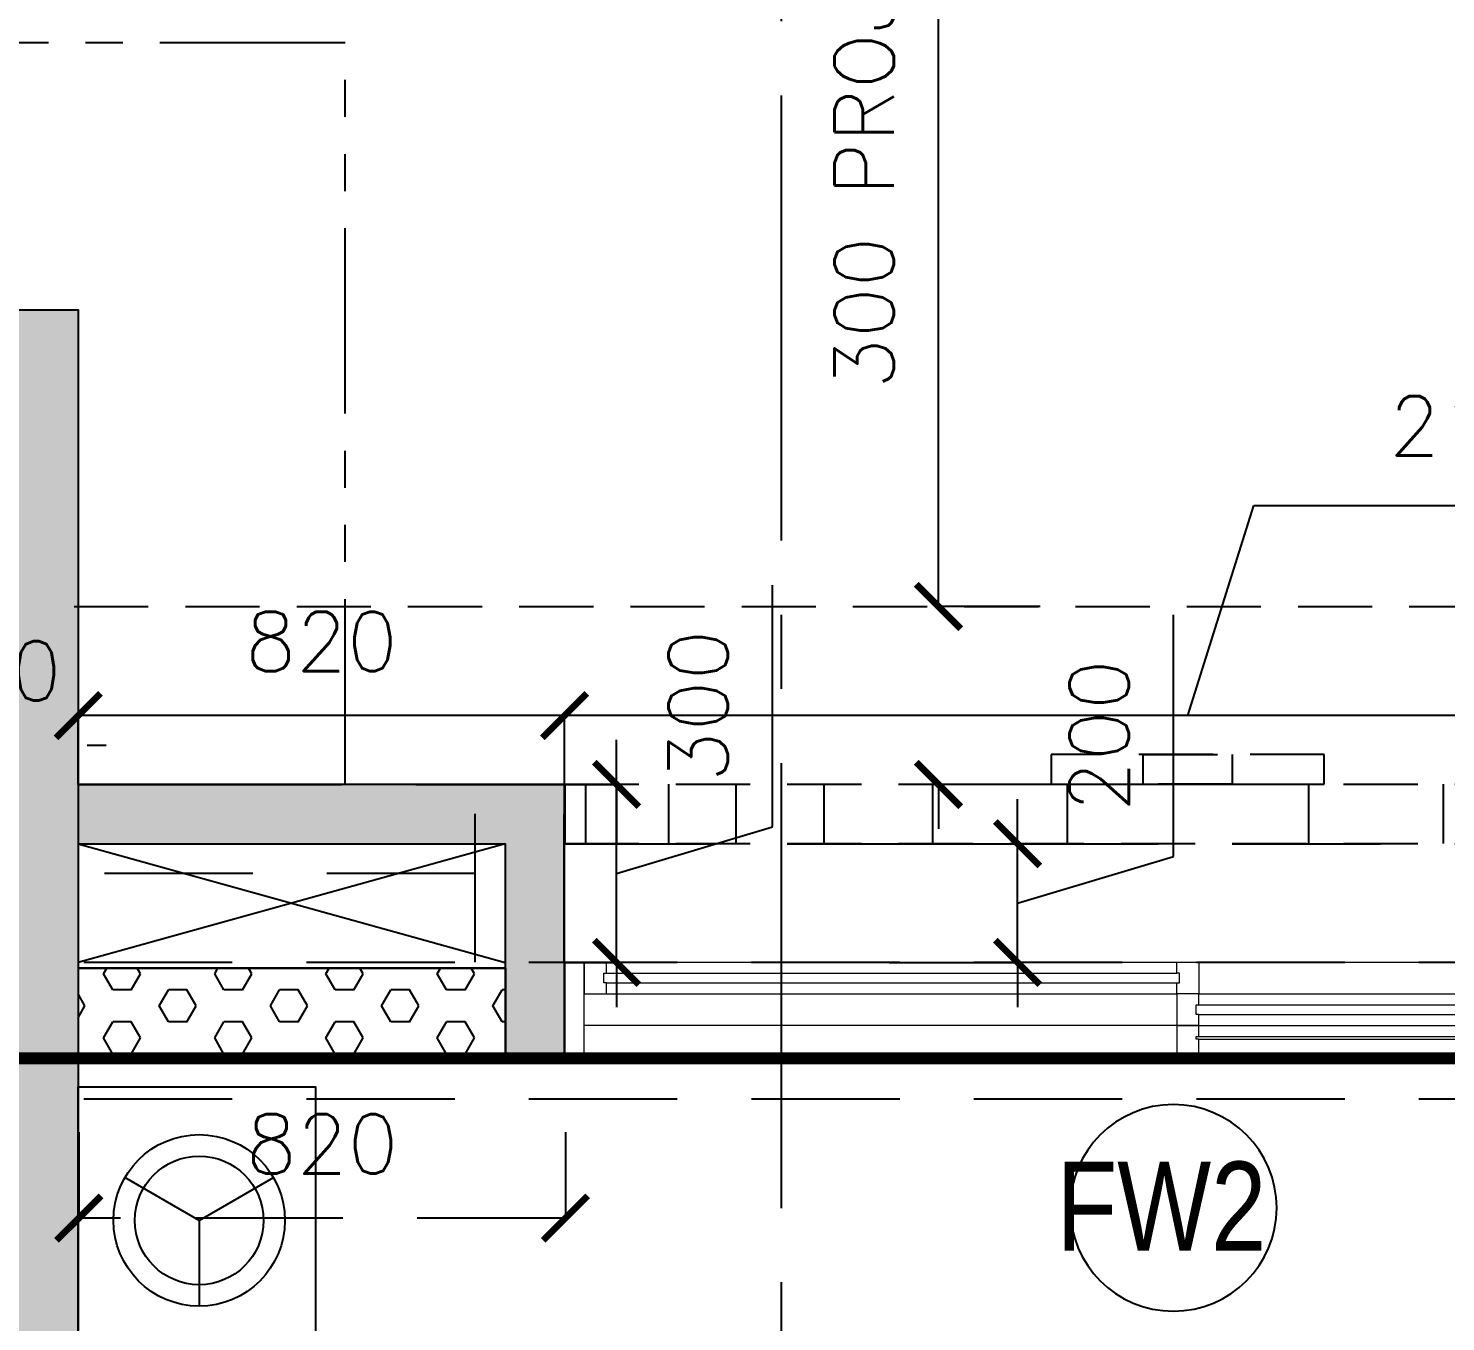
# Model space of a CAD drawing. Header units: millimetres. Extents: x 1135099 to 1230264, y -5736945 to -5695799.
# Drawn here: x 1213327 to 1215715, y -5702795 to -5700615 of the extents above; entities that cross this region are included whole.
import ezdxf
from ezdxf.enums import TextEntityAlignment as Align

# ---------------------------------------------------------------- set-up
doc = ezdxf.new("R2010")
doc.units = ezdxf.units.MM
doc.header["$LTSCALE"] = 1000
doc.header["$MEASUREMENT"] = 0
for name, pattern in [('$0$AUDIT_D_120904163729-0', [0]), ('$0$HIDDEN', [0.375, 0.25, -0.125]), ('$0$PHANTOM2', [1.25, 0.625, -0.125, 0.125, -0.125, 0.125, -0.125]), ('$2$AUDIT_D_120904163729-0', [0]), ('$5$HIDDEN', [0.375, 0.25, -0.125]), ('2BHK-A - BACK$1$AUDIT_D_120904163729-0', [0]), ('AUDIT_D_120904163729-0', [0]), ('T8(T9 IS SIMILAR) - 1st FLOOR ELEVATION$0$AUDIT_D_120904163729-0', [0]), ('T8(T9 IS SIMILAR) - 1st FLOOR ELEVATION$0$HIDDEN', [0.375, 0.25, -0.125]), ('T8(T9 IS SIMILAR) - DIMENSION & TEXTING$0$HIDDEN', [0.375, 0.25, -0.125]), ('T8(T9 IS SIMILAR) - TYPICAL FLOOR ELEVATION$1$AUDIT_D_120904163729-0', [0]), ('T8(T9 IS SIMILAR) - TYPICAL FLOOR ELEVATION$1$HIDDEN', [0.375, 0.25, -0.125]), ('T8(T9 IS SIMILAR)$0$$0$HIDDEN', [0.375, 0.25, -0.125]), ('T8_REFUGE COLUMNS$0$CENTER2', [1.125, 0.75, -0.125, 0.125, -0.125])]:
    doc.linetypes.add(name, pattern=pattern)
doc.layers.get('0').update_dxf_attribs({"linetype": 'AUDIT_D_120904163729-0'})
for name, color, linetype in [('$0$A-DIM', 1, '$0$AUDIT_D_120904163729-0'), ('$0$A-WALL-FEATURES', 6, '$0$AUDIT_D_120904163729-0'), ('$1$A-DIM', 1, '$2$AUDIT_D_120904163729-0'), ('2BHK-A - BACK$0$2BHK-A - FRONT$0$a-furniture', 8, 'Continuous'), ('2BHK-A - BACK$1$A-HATCH -160', 251, '2BHK-A - BACK$1$AUDIT_D_120904163729-0'), ('T8(T9 IS SIMILAR) - 1st FLOOR ELEVATION$0$A-WALL-FEATURES', 110, 'T8(T9 IS SIMILAR) - 1st FLOOR ELEVATION$0$AUDIT_D_120904163729-0'), ('T8(T9 IS SIMILAR) - DIMENSION & TEXTING$0$A-DIMENSIONS', 2, 'T8(T9 IS SIMILAR) - DIMENSION & TEXTING$0$HIDDEN'), ('T8(T9 IS SIMILAR) - DIMENSION & TEXTING$1$a-window-no', 125, 'Continuous'), ('T8(T9 IS SIMILAR) - TYPICAL FLOOR ELEVATION$1$A-DIM', 1, 'T8(T9 IS SIMILAR) - TYPICAL FLOOR ELEVATION$1$AUDIT_D_120904163729-0'), ('T8(T9 IS SIMILAR) - TYPICAL FLOOR ELEVATION$1$A-WALL HATCH', 252, 'T8(T9 IS SIMILAR) - TYPICAL FLOOR ELEVATION$1$AUDIT_D_120904163729-0'), ('T8(T9 IS SIMILAR) - TYPICAL FLOOR ELEVATION$1$A-WALL-FEATURES', 6, 'T8(T9 IS SIMILAR) - TYPICAL FLOOR ELEVATION$1$AUDIT_D_120904163729-0'), ('T8(T9 IS SIMILAR)$0$S-BEAM', 20, 'T8(T9 IS SIMILAR)$0$$0$HIDDEN'), ('T8_REFUGE COLUMNS$0$A-CENTERLINE', 193, 'T8_REFUGE COLUMNS$0$CENTER2'), ('T8_REFUGE COLUMNS$1$A-RCC COLS', 3, 'Continuous'), ('T8_TYPICAL COLUMNS$0$A-RCC COLS', 3, 'Continuous')]:
    doc.layers.add(name, color=color, linetype=linetype)
for name, color, linetype, lineweight in [('2BHK-A - BACK$1$A-WALL- 160', 6, 'Continuous', 30), ('2BHK-A - BACK$1$Window', 4, 'Continuous', 20), ('T8(T9 IS SIMILAR)$0$D&W', 8, 'Continuous', 25)]:
    doc.layers.add(name, color=color, linetype=linetype, lineweight=lineweight)
doc.layers.add('A-RERA CARPET AREA', color=30, linetype='Continuous', plot=False)
doc.layers.add('T8_REFUGE COLUMNS$1$COL-HATCH', color=7, linetype='Continuous', lineweight=25, true_color=0xa3a3a3)
doc.styles.add('$4$Romans 1', font='romans.shx', dxfattribs={"height": 100})
doc.styles.add('$6$Romans 1', font='romans.shx', dxfattribs={"height": 100})
doc.styles.add('T8(T9 IS SIMILAR) - DIMENSION & TEXTING$0$Romans 1', font='romans.shx', dxfattribs={"height": 100})
doc.styles.add('T8(T9 IS SIMILAR) - DIMENSION & TEXTING$1$LODHA STANDERD', font='sanss___.ttf')
doc.styles.add('T8(T9 IS SIMILAR) - TYPICAL FLOOR ELEVATION$1$Romans 1', font='romans.shx', dxfattribs={"height": 100})
doc.dimstyles.new('$1$ALPINE S', dxfattribs={"dimscale": 0, "dimtxt": 100, "dimasz": 75, "dimexe": 0, "dimexo": 0, "dimgap": 75, "dimtad": 1, "dimdec": 0, "dimzin": 0, "dimdsep": 46, "dimtxsty": '$4$Romans 1', "dimblk": '$4$_ArchTick', "dimcen": 0.09, "dimclrd": 256, "dimclre": 256, "dimclrt": 7, "dimadec": 0, "dimazin": 0, "dimtfac": 1, "dimtdec": 0, "dimtofl": 0, "dimtmove": 1, "dimatfit": 0, "dimldrblk": '$1$_Open90', "dimfxl": 1, "dimtolj": 1, "dimtzin": 0, "dimarcsym": 0})
doc.dimstyles.new('$2$ALPINE S', dxfattribs={"dimscale": 0, "dimtxt": 100, "dimasz": 75, "dimexe": 0, "dimexo": 0, "dimgap": 75, "dimtad": 1, "dimdec": 0, "dimzin": 0, "dimdsep": 46, "dimtxsty": '$6$Romans 1', "dimblk": '$6$_ArchTick', "dimcen": 0.09, "dimclrd": 256, "dimclre": 256, "dimclrt": 7, "dimadec": 0, "dimazin": 0, "dimtfac": 1, "dimtdec": 0, "dimtofl": 0, "dimtmove": 1, "dimatfit": 0, "dimldrblk": '$2$_Open90', "dimfxl": 1, "dimtolj": 1, "dimtzin": 0, "dimarcsym": 0})
doc.dimstyles.new('T8(T9 IS SIMILAR) - DIMENSION & TEXTING$0$ALPINE S', dxfattribs={"dimscale": 0, "dimtxt": 100, "dimasz": 75, "dimexe": 0, "dimexo": 0, "dimgap": 75, "dimtad": 1, "dimdec": 0, "dimzin": 0, "dimdsep": 46, "dimtxsty": 'T8(T9 IS SIMILAR) - DIMENSION & TEXTING$0$Romans 1', "dimblk": 'T8(T9 IS SIMILAR) - DIMENSION & TEXTING$0$_ArchTick', "dimcen": 0.09, "dimclrd": 256, "dimclre": 256, "dimclrt": 7, "dimadec": 0, "dimazin": 0, "dimtfac": 1, "dimtdec": 0, "dimtofl": 0, "dimtmove": 1, "dimatfit": 0, "dimldrblk": 'T8(T9 IS SIMILAR) - DIMENSION & TEXTING$0$_Open90', "dimfxl": 1, "dimtolj": 1, "dimtzin": 0, "dimarcsym": 0})
doc.dimstyles.new('T8(T9 IS SIMILAR) - TYPICAL FLOOR ELEVATION$1$ALPINE S', dxfattribs={"dimscale": 0, "dimtxt": 100, "dimasz": 75, "dimexe": 0, "dimexo": 0, "dimgap": 75, "dimtad": 1, "dimdec": 0, "dimzin": 0, "dimdsep": 46, "dimtxsty": 'T8(T9 IS SIMILAR) - TYPICAL FLOOR ELEVATION$1$Romans 1', "dimblk": 'T8(T9 IS SIMILAR) - TYPICAL FLOOR ELEVATION$1$_ArchTick', "dimcen": 0.09, "dimclrd": 256, "dimclre": 256, "dimclrt": 7, "dimadec": 0, "dimazin": 0, "dimtfac": 1, "dimtdec": 0, "dimtofl": 0, "dimtmove": 1, "dimatfit": 0, "dimldrblk": 'T8(T9 IS SIMILAR) - TYPICAL FLOOR ELEVATION$1$_Open90', "dimfxl": 1, "dimtolj": 1, "dimtzin": 0, "dimarcsym": 0})

# ---------------------------------------------------------------- blocks, each defined once
blk = doc.blocks.new('T8(T9 IS SIMILAR) - DIMENSION & TEXTING$1$WINDOW TAG')
at = {"layer": 'T8(T9 IS SIMILAR) - DIMENSION & TEXTING$1$a-window-no'}
blk.add_circle((0, 0), 174.1, dxfattribs=at)
at = {"layer": 'T8(T9 IS SIMILAR) - DIMENSION & TEXTING$1$a-window-no', "style": 'T8(T9 IS SIMILAR) - DIMENSION & TEXTING$1$LODHA STANDERD'}
blk.add_attdef('WINDOW', text='', height=150, dxfattribs=at).set_placement((11.3, 2.8), align=Align.MIDDLE_CENTER)
blk = doc.blocks.new('T8(T9 IS SIMILAR) - DIMENSION & TEXTING$0$_ArchTick')
at = {"color": 0, "linetype": 'ByBlock', "const_width": 0.15}
blk.add_lwpolyline([(-0.5, -0.5), (0.5, 0.5)], dxfattribs=at)
blk = doc.blocks.new('*D481')
at = {"layer": 'T8(T9 IS SIMILAR) - DIMENSION & TEXTING$0$A-DIMENSIONS', "linetype": 'T8(T9 IS SIMILAR) - DIMENSION & TEXTING$0$HIDDEN', "lineweight": -2, "transparency": 16777216}
for p, q in [((1213411.9, -5702475.6), (1213411.9, -5702620.2)), ((1214231.8, -5702475.6), (1214231.8, -5702620.2))]:
    blk.add_line(p, q, dxfattribs=at)
at = {"layer": 'T8(T9 IS SIMILAR) - DIMENSION & TEXTING$0$A-DIMENSIONS', "lineweight": -2, "transparency": 16777216}
blk.add_line((1214231.8, -5702620.2), (1213411.9, -5702620.2), dxfattribs=at)
at = {"layer": 'T8(T9 IS SIMILAR) - DIMENSION & TEXTING$0$A-DIMENSIONS', "linetype": 'ByBlock', "lineweight": -2, "transparency": 16777216, "xscale": 75, "yscale": 75, "zscale": 75, "rotation": 180}
blk.add_blockref('T8(T9 IS SIMILAR) - DIMENSION & TEXTING$0$_ArchTick', (1213411.9, -5702620.2), dxfattribs=at)
at = {"layer": 'T8(T9 IS SIMILAR) - DIMENSION & TEXTING$0$A-DIMENSIONS', "linetype": 'ByBlock', "lineweight": -2, "transparency": 16777216, "xscale": 75, "yscale": 75, "zscale": 75}
blk.add_blockref('T8(T9 IS SIMILAR) - DIMENSION & TEXTING$0$_ArchTick', (1214231.8, -5702620.2), dxfattribs=at)
at = {"layer": 'T8(T9 IS SIMILAR) - DIMENSION & TEXTING$0$A-DIMENSIONS', "color": 7, "linetype": 'ByBlock', "transparency": 16777216, "insert": (1213821.9, -5702495.2), "char_height": 100, "attachment_point": 5, "style": 'T8(T9 IS SIMILAR) - DIMENSION & TEXTING$0$Romans 1'}
blk.add_mtext('\\A1;820', dxfattribs=at)
blk = doc.blocks.new('T8(T9 IS SIMILAR) - DIMENSION & TEXTING$0$_Open90')
at = {"color": 0, "linetype": 'ByBlock', "lineweight": -2}
for p, q in [((-0.5, 0.5), (0, 0)), ((0, 0), (-1, 0)), ((0, 0), (-0.5, -0.5))]:
    blk.add_line(p, q, dxfattribs=at)
blk = doc.blocks.new('*D489')
at = {"layer": 'T8(T9 IS SIMILAR) - DIMENSION & TEXTING$0$A-DIMENSIONS', "linetype": 'T8(T9 IS SIMILAR) - DIMENSION & TEXTING$0$HIDDEN', "lineweight": -2, "transparency": 16777216}
for p, q in [((1212781.9, -5701401.4), (1212781.9, -5701560.6)), ((1213161.9, -5701401.4), (1213161.9, -5701560.6))]:
    blk.add_line(p, q, dxfattribs=at)
at = {"layer": 'T8(T9 IS SIMILAR) - DIMENSION & TEXTING$0$A-DIMENSIONS', "lineweight": -2, "transparency": 16777216}
for p, q in [((1212781.9, -5701560.6), (1212706.9, -5701560.6)), ((1213161.9, -5701560.6), (1212781.9, -5701560.6)), ((1212971.9, -5701560.6), (1213050.7, -5701823.1)), ((1213161.9, -5701560.6), (1213236.9, -5701560.6)), ((1213050.7, -5701823.1), (1213457.8, -5701823.1))]:
    blk.add_line(p, q, dxfattribs=at)
at = {"layer": 'T8(T9 IS SIMILAR) - DIMENSION & TEXTING$0$A-DIMENSIONS', "linetype": 'ByBlock', "lineweight": -2, "transparency": 16777216, "xscale": 75, "yscale": 75, "zscale": 75}
blk.add_blockref('T8(T9 IS SIMILAR) - DIMENSION & TEXTING$0$_ArchTick', (1212781.9, -5701560.6), dxfattribs=at)
at = {"layer": 'T8(T9 IS SIMILAR) - DIMENSION & TEXTING$0$A-DIMENSIONS', "linetype": 'ByBlock', "lineweight": -2, "transparency": 16777216, "xscale": 75, "yscale": 75, "zscale": 75, "rotation": 180}
blk.add_blockref('T8(T9 IS SIMILAR) - DIMENSION & TEXTING$0$_ArchTick', (1213161.9, -5701560.6), dxfattribs=at)
at = {"layer": 'T8(T9 IS SIMILAR) - DIMENSION & TEXTING$0$A-DIMENSIONS', "color": 7, "linetype": 'ByBlock', "transparency": 16777216, "insert": (1213254.2, -5701698.1), "char_height": 100, "attachment_point": 5, "style": 'T8(T9 IS SIMILAR) - DIMENSION & TEXTING$0$Romans 1'}
blk.add_mtext('\\A1;380', dxfattribs=at)
blk = doc.blocks.new('T8(T9 IS SIMILAR) - 1st FLOOR ELEVATION')
at = {"layer": 'T8(T9 IS SIMILAR) - 1st FLOOR ELEVATION$0$A-WALL-FEATURES', "color": 2, "linetype": 'T8(T9 IS SIMILAR) - 1st FLOOR ELEVATION$0$HIDDEN', "ltscale": 0.5}
for p, q in [((1214230.6, -5701889, -0.6), (1216330.6, -5701889, -0.6)), ((1214230.6, -5701889, -0.6), (1214230.6, -5701989, -0.6)), ((1214265.6, -5701889, -0.6), (1214265.6, -5701989, -0.6)), ((1214318, -5701889, -0.6), (1214318, -5701989, -0.6)), ((1214405.3, -5701889, -0.6), (1214405.3, -5701989, -0.6)), ((1214518.8, -5701889, -0.6), (1214518.8, -5701989, -0.6)), ((1214667.2, -5701889, -0.6), (1214667.2, -5701989, -0.6)), ((1214850.6, -5701889, -0.6), (1214850.6, -5701989, -0.6)), ((1215077.5, -5701889, -0.6), (1215077.5, -5701989, -0.6)), ((1215483.8, -5701889, -0.6), (1215483.8, -5701989, -0.6)), ((1215710.7, -5701889, -0.6), (1215710.7, -5701989, -0.6)), ((1214230.6, -5701989, -0.6), (1216330.6, -5701989, -0.6))]:
    blk.add_line(p, q, dxfattribs=at)
blk.add_lwpolyline([(1213403.9, -5701589.7), (1217451.9, -5701589.7), (1217451.9, -5706800.3), (1216152.2, -5706800.3)], dxfattribs=at)
at = {"layer": 'T8(T9 IS SIMILAR) - 1st FLOOR ELEVATION$0$A-WALL-FEATURES', "color": 2, "linetype": 'T8(T9 IS SIMILAR) - 1st FLOOR ELEVATION$0$HIDDEN', "ltscale": 0.5, "elevation": -0.6}
for points in [[(1215050.6, -5701889), (1215510.6, -5701889), (1215510.6, -5701839), (1215050.6, -5701839)], [(1215205.6, -5701839), (1215355.6, -5701839), (1215355.6, -5701889), (1215205.6, -5701889)]]:
    blk.add_lwpolyline(points, close=True, dxfattribs=at)
blk = doc.blocks.new('T8_REFUGE COLUMNS')
at = {"layer": 'T8_REFUGE COLUMNS$1$COL-HATCH', "linetype": 'ByBlock'}
h = blk.add_hatch(color=256, dxfattribs=at)
h.dxf.hatch_style = 1
h.paths.add_polyline_path([(1213162.1, -5701089.9), (1213412.1, -5701089.9), (1213412.1, -5705299.9), (1213162.1, -5705299.9)])
at = {"layer": 'T8_REFUGE COLUMNS$0$A-CENTERLINE'}
blk.add_line((1214597.1, -5722853.5), (1214597.1, -5698299.6), dxfattribs=at)
at = {"layer": 'T8_REFUGE COLUMNS$1$A-RCC COLS', "linetype": 'ByBlock'}
blk.add_lwpolyline([(1213162.1, -5701089.9), (1213412.1, -5701089.9), (1213412.1, -5705299.9), (1213162.1, -5705299.9)], close=True, dxfattribs=at)
blk = doc.blocks.new('T8_TYPICAL COLUMNS')
at = {"layer": 'T8_TYPICAL COLUMNS$0$A-RCC COLS', "linetype": 'ByBlock'}
blk.add_blockref('T8_REFUGE COLUMNS', (0, 0), dxfattribs=at)
blk = doc.blocks.new('2BHK-A - BACK$0$2BHK-A - FRONT$0$a bed')
at = {"color": 0, "linetype": 'ByBlock', "extrusion": (1.06338e-09, -0.000260045, 1)}
for q in [(78.6, 2497.2), (328.9, 2497.3), (203.8, 2280.5)]:
    blk.add_line((203.8, 2425), q, dxfattribs=at)
at = {"color": 0, "linetype": 'ByBlock'}
blk.add_lwpolyline([(0, 2200), (0, 2650), (400, 2650), (400, 2200)], close=True, dxfattribs=at)
at = {"color": 0, "linetype": 'ByBlock', "extrusion": (1.06338e-09, -0.000260045, 1)}
for radius in [144.5, 108.4]:
    blk.add_circle((203.8, 2425, -0.6), radius, dxfattribs=at)
blk = doc.blocks.new('2BHK-A - BACK$0$2100')
at = {"layer": '2BHK-A - BACK$1$Window', "color": 1, "lineweight": 13}
for p, q in [((1150876.5, -5693344.1), (1148842.5, -5693344.1)), ((1149840.7, -5693344.1), (1148880, -5693344.1)), ((1149840.7, -5693397.4), (1148880, -5693397.4)), ((1149840.7, -5693397.4), (1149878.2, -5693397.4)), ((1149878.2, -5693397.4), (1150876.5, -5693397.4)), ((1148842.5, -5693450.8), (1148842.5, -5693450.8)), ((1149840.7, -5693450.8), (1148880, -5693450.8)), ((1150839, -5693450.8), (1149878.2, -5693450.8)), ((1149840.7, -5693504.1), (1148842.5, -5693504.1)), ((1150839, -5693504.1), (1149878.2, -5693504.1))]:
    blk.add_line(p, q, dxfattribs=at)
at = {"layer": '2BHK-A - BACK$1$Window', "color": 5, "lineweight": 13}
for p, q in [((1149840.7, -5693374.4), (1148880, -5693374.4)), ((1149840.7, -5693378.9), (1148880, -5693378.9)), ((1149840.7, -5693416), (1148880, -5693416)), ((1149840.7, -5693432.2), (1148880, -5693432.2)), ((1150839, -5693469.3), (1149878.2, -5693469.3)), ((1150839, -5693485.5), (1149878.2, -5693485.5))]:
    blk.add_line(p, q, dxfattribs=at)
at = {"layer": '2BHK-A - BACK$1$Window', "color": 4, "lineweight": 13}
for points in [[(1148842.5, -5693344.1), (1148809.5, -5693344.1), (1148809.5, -5693504.1), (1148842.5, -5693504.1)], [(1148880, -5693378.9), (1148880, -5693397.4), (1148842.5, -5693397.4), (1148842.5, -5693344.1), (1148880, -5693344.1), (1148880, -5693374.4), (1148875.5, -5693374.4), (1148875.5, -5693378.9)], [(1149840.7, -5693378.9), (1149840.7, -5693397.4), (1149878.2, -5693397.4), (1149878.2, -5693344.1), (1149840.7, -5693344.1), (1149840.7, -5693374.4), (1149845.2, -5693374.4), (1149845.2, -5693378.9)], [(1150909.5, -5693344.1), (1150876.5, -5693344.1), (1150876.5, -5693504.1), (1150909.5, -5693504.1)], [(1148880, -5693432.2), (1148880, -5693450.8), (1148842.5, -5693450.8), (1148842.5, -5693397.4), (1148880, -5693397.4), (1148880, -5693416), (1148875.5, -5693416), (1148875.5, -5693432.2)], [(1149840.7, -5693432.2), (1149840.7, -5693450.8), (1149878.2, -5693450.8), (1149878.2, -5693397.4), (1149840.7, -5693397.4), (1149840.7, -5693416), (1149845.2, -5693416), (1149845.2, -5693432.2)], [(1149878.2, -5693485.5), (1149878.2, -5693504.1), (1149840.7, -5693504.1), (1149840.7, -5693450.8), (1149878.2, -5693450.8), (1149878.2, -5693469.3), (1149873.7, -5693469.3), (1149873.7, -5693485.5)], [(1150839, -5693485.5), (1150839, -5693504.1), (1150876.5, -5693504.1), (1150876.5, -5693450.8), (1150839, -5693450.8), (1150839, -5693469.3), (1150843.5, -5693469.3), (1150843.5, -5693485.5)]]:
    blk.add_lwpolyline(points, close=True, dxfattribs=at)
blk = doc.blocks.new('2BHK-A - BACK')
at = {"layer": '2BHK-A - BACK$1$A-HATCH -160', "linetype": 'ByBlock'}
h = blk.add_hatch(dxfattribs=at)
h.set_pattern_fill('HEX', color=256, scale=250)
h.set_pattern_definition([(9e-15, (-0.22, 0.45), (-1e-29, 54.12658774), [31.25, -62.5]), (120, (-0.22, 0.45), (-46.875, -27.06329387), [31.25, -62.5]), (60, (31.03, 0.45), (-46.875, 27.06329387), [31.25, -62.5])])
h.paths.add_polyline_path([(1195742.4, -5702199.2), (1196112.6, -5702199.2), (1196112.6, -5702349.2), (1195742.4, -5702349.2)])
h.paths.add_polyline_path([(1198412.6, -5702349.2), (1199132.1, -5702349.2), (1199132.1, -5702199.2), (1198412.6, -5702199.2)])
at = {"layer": '2BHK-A - BACK$1$A-WALL- 160', "linetype": 'ByBlock'}
for p, q in [((1198412.6, -5702199.2), (1199132.1, -5702199.2)), ((1198412.6, -5702349.2), (1198412.6, -5702199.2)), ((1196910.6, -5702349.2), (1196948.1, -5702349.2)), ((1198412.6, -5702349.2), (1199132.1, -5702349.2))]:
    blk.add_line(p, q, dxfattribs=at)
at = {"layer": '2BHK-A - BACK$0$2BHK-A - FRONT$0$a-furniture', "extrusion": (4.84058e-05, -0.000523293, -1), "zscale": -0.9999999999999954, "rotation": 359.9999999999994}
blk.add_blockref('2BHK-A - BACK$0$2BHK-A - FRONT$0$a bed', (-1199132.4, -5705048.5, 3043.5), dxfattribs=at)
at = {"layer": '2BHK-A - BACK$1$A-WALL- 160', "linetype": 'ByBlock', "xscale": -1, "rotation": 180}
blk.add_blockref('2BHK-A - BACK$0$2100', (47403.1, -11395693.4), dxfattribs=at)
blk = doc.blocks.new('T8(T9 IS SIMILAR) - TYPICAL FLOOR ELEVATION$1$_ArchTick')
at = {"color": 0, "linetype": 'ByBlock', "const_width": 0.15}
blk.add_lwpolyline([(-0.5, -0.5), (0.5, 0.5)], dxfattribs=at)
blk = doc.blocks.new('*D777')
at = {"layer": 'T8(T9 IS SIMILAR) - TYPICAL FLOOR ELEVATION$1$A-DIM', "linetype": 'T8(T9 IS SIMILAR) - TYPICAL FLOOR ELEVATION$1$HIDDEN', "lineweight": -2, "transparency": 16777216}
for p, q in [((1213412.3, -5701889.7), (1213412.3, -5701773.5)), ((1214231.8, -5701889.7), (1214231.8, -5701773.5))]:
    blk.add_line(p, q, dxfattribs=at)
at = {"layer": 'T8(T9 IS SIMILAR) - TYPICAL FLOOR ELEVATION$1$A-DIM', "lineweight": -2, "transparency": 16777216}
blk.add_line((1214231.8, -5701773.5), (1213412.3, -5701773.5), dxfattribs=at)
at = {"layer": 'T8(T9 IS SIMILAR) - TYPICAL FLOOR ELEVATION$1$A-DIM', "linetype": 'ByBlock', "lineweight": -2, "transparency": 16777216, "xscale": 75, "yscale": 75, "zscale": 75, "rotation": 180}
blk.add_blockref('T8(T9 IS SIMILAR) - TYPICAL FLOOR ELEVATION$1$_ArchTick', (1213412.3, -5701773.5), dxfattribs=at)
at = {"layer": 'T8(T9 IS SIMILAR) - TYPICAL FLOOR ELEVATION$1$A-DIM', "linetype": 'ByBlock', "lineweight": -2, "transparency": 16777216, "xscale": 75, "yscale": 75, "zscale": 75}
blk.add_blockref('T8(T9 IS SIMILAR) - TYPICAL FLOOR ELEVATION$1$_ArchTick', (1214231.8, -5701773.5), dxfattribs=at)
at = {"layer": 'T8(T9 IS SIMILAR) - TYPICAL FLOOR ELEVATION$1$A-DIM', "color": 7, "linetype": 'ByBlock', "transparency": 16777216, "insert": (1213822, -5701648.5), "char_height": 100, "attachment_point": 5, "style": 'T8(T9 IS SIMILAR) - TYPICAL FLOOR ELEVATION$1$Romans 1'}
blk.add_mtext('\\A1;820', dxfattribs=at)
blk = doc.blocks.new('T8(T9 IS SIMILAR) - TYPICAL FLOOR ELEVATION$1$_Open90')
at = {"color": 0, "linetype": 'ByBlock', "lineweight": -2}
for p, q in [((-0.5, 0.5), (0, 0)), ((0, 0), (-1, 0)), ((0, 0), (-0.5, -0.5))]:
    blk.add_line(p, q, dxfattribs=at)
blk = doc.blocks.new('*D778')
at = {"layer": 'T8(T9 IS SIMILAR) - TYPICAL FLOOR ELEVATION$1$A-DIM', "lineweight": -2, "transparency": 16777216}
for p, q in [((1215257.7, -5702010.9), (1215257.7, -5701603.8)), ((1214995.2, -5701989.7), (1214995.2, -5701914.7)), ((1214995.2, -5702189.7), (1214995.2, -5701989.7)), ((1214995.2, -5702089.7), (1215257.7, -5702010.9)), ((1214995.2, -5702189.7), (1214995.2, -5702264.7))]:
    blk.add_line(p, q, dxfattribs=at)
at = {"layer": 'T8(T9 IS SIMILAR) - TYPICAL FLOOR ELEVATION$1$A-DIM', "linetype": 'T8(T9 IS SIMILAR) - TYPICAL FLOOR ELEVATION$1$HIDDEN', "lineweight": -2, "transparency": 16777216}
for p, q in [((1214778.9, -5701989.7), (1214995.2, -5701989.7)), ((1214778.9, -5702189.7), (1214995.2, -5702189.7))]:
    blk.add_line(p, q, dxfattribs=at)
at = {"layer": 'T8(T9 IS SIMILAR) - TYPICAL FLOOR ELEVATION$1$A-DIM', "linetype": 'ByBlock', "lineweight": -2, "transparency": 16777216, "xscale": 75, "yscale": 75, "zscale": 75}
for p, rotation in [((1214995.2, -5701989.7), 270), ((1214995.2, -5702189.7), 90)]:
    blk.add_blockref('T8(T9 IS SIMILAR) - TYPICAL FLOOR ELEVATION$1$_ArchTick', p, dxfattribs=dict(at, rotation=rotation))
at = {"layer": 'T8(T9 IS SIMILAR) - TYPICAL FLOOR ELEVATION$1$A-DIM', "color": 7, "linetype": 'ByBlock', "transparency": 16777216, "insert": (1215132.7, -5701807.4), "char_height": 100, "attachment_point": 5, "rotation": 90, "style": 'T8(T9 IS SIMILAR) - TYPICAL FLOOR ELEVATION$1$Romans 1'}
blk.add_mtext('\\A1;200', dxfattribs=at)
blk = doc.blocks.new('*D779')
at = {"layer": 'T8(T9 IS SIMILAR) - TYPICAL FLOOR ELEVATION$1$A-DIM', "lineweight": -2, "transparency": 16777216}
for p, q in [((1214582, -5701960.9), (1214582, -5701553.8)), ((1214319.5, -5701889.7), (1214319.5, -5701814.7)), ((1214319.5, -5702189.7), (1214319.5, -5701889.7)), ((1214319.5, -5702039.7), (1214582, -5701960.9)), ((1214319.5, -5702189.7), (1214319.5, -5702264.7))]:
    blk.add_line(p, q, dxfattribs=at)
at = {"layer": 'T8(T9 IS SIMILAR) - TYPICAL FLOOR ELEVATION$1$A-DIM', "linetype": 'T8(T9 IS SIMILAR) - TYPICAL FLOOR ELEVATION$1$HIDDEN', "lineweight": -2, "transparency": 16777216}
for p, q in [((1214231.8, -5701889.7), (1214319.5, -5701889.7)), ((1214231.8, -5702189.7), (1214319.5, -5702189.7))]:
    blk.add_line(p, q, dxfattribs=at)
at = {"layer": 'T8(T9 IS SIMILAR) - TYPICAL FLOOR ELEVATION$1$A-DIM', "linetype": 'ByBlock', "lineweight": -2, "transparency": 16777216, "xscale": 75, "yscale": 75, "zscale": 75}
for p, rotation in [((1214319.5, -5701889.7), 270), ((1214319.5, -5702189.7), 90)]:
    blk.add_blockref('T8(T9 IS SIMILAR) - TYPICAL FLOOR ELEVATION$1$_ArchTick', p, dxfattribs=dict(at, rotation=rotation))
at = {"layer": 'T8(T9 IS SIMILAR) - TYPICAL FLOOR ELEVATION$1$A-DIM', "color": 7, "linetype": 'ByBlock', "transparency": 16777216, "insert": (1214457, -5701757.4), "char_height": 100, "attachment_point": 5, "rotation": 90, "style": 'T8(T9 IS SIMILAR) - TYPICAL FLOOR ELEVATION$1$Romans 1'}
blk.add_mtext('\\A1;300', dxfattribs=at)
blk = doc.blocks.new('$4$_ArchTick')
at = {"color": 0, "linetype": 'ByBlock', "const_width": 0.15}
blk.add_lwpolyline([(-0.5, -0.5), (0.5, 0.5)], dxfattribs=at)
blk = doc.blocks.new('*D137')
at = {"layer": '$0$A-DIM', "lineweight": -2, "transparency": 16777216}
for p, q in [((30449.7, 17026.4), (30561.3, 17380.3)), ((30561.3, 17380.3), (33125.6, 17380.3)), ((31499.7, 17026.4), (29399.7, 17026.4))]:
    blk.add_line(p, q, dxfattribs=at)
at = {"layer": '$0$A-DIM', "linetype": '$0$HIDDEN', "lineweight": -2, "transparency": 16777216}
for p, q in [((29399.7, 16810.2), (29399.7, 17026.4)), ((31499.7, 16810.8), (31499.7, 17026.4))]:
    blk.add_line(p, q, dxfattribs=at)
at = {"layer": '$0$A-DIM', "linetype": 'ByBlock', "lineweight": -2, "transparency": 16777216, "xscale": 75, "yscale": 75, "zscale": 75, "rotation": 180}
blk.add_blockref('$4$_ArchTick', (29399.7, 17026.4), dxfattribs=at)
at = {"layer": '$0$A-DIM', "linetype": 'ByBlock', "lineweight": -2, "transparency": 16777216, "xscale": 75, "yscale": 75, "zscale": 75}
blk.add_blockref('$4$_ArchTick', (31499.7, 17026.4), dxfattribs=at)
at = {"layer": '$0$A-DIM', "color": 7, "linetype": 'ByBlock', "transparency": 16777216, "insert": (31843.4, 17514.8), "char_height": 100, "attachment_point": 5, "style": '$4$Romans 1'}
blk.add_mtext("\\A1;2100 ARCH PROFILE 'N' ABOVE", dxfattribs=at)
blk = doc.blocks.new('$1$_Open90')
at = {"color": 0, "linetype": 'ByBlock', "lineweight": -2}
for p, q in [((-0.5, 0.5), (0, 0)), ((0, 0), (-1, 0)), ((0, 0), (-0.5, -0.5))]:
    blk.add_line(p, q, dxfattribs=at)
blk = doc.blocks.new('$6$_ArchTick')
at = {"color": 0, "linetype": 'ByBlock', "const_width": 0.15}
blk.add_lwpolyline([(-0.5, -0.5), (0.5, 0.5)], dxfattribs=at)
blk = doc.blocks.new('*D141')
at = {"layer": '$1$A-DIM', "lineweight": -2, "transparency": 16777216}
for p, q in [((30029.8, 17210.2), (30029.8, 19653)), ((30029.8, 16910.2), (30029.8, 16835.2))]:
    blk.add_line(p, q, dxfattribs=at)
at = {"layer": '$1$A-DIM', "linetype": '$5$HIDDEN', "lineweight": -2, "transparency": 16777216}
for p, q in [((30201, 17210.2), (30029.8, 17210.2)), ((30201, 16910.2), (30029.8, 16910.2))]:
    blk.add_line(p, q, dxfattribs=at)
at = {"layer": '$1$A-DIM', "linetype": 'ByBlock', "lineweight": -2, "transparency": 16777216, "xscale": 75, "yscale": 75, "zscale": 75}
for p, rotation in [((30029.8, 17210.2), 270), ((30029.8, 16910.2), 90)]:
    blk.add_blockref('$6$_ArchTick', p, dxfattribs=dict(at, rotation=rotation))
at = {"layer": '$1$A-DIM', "color": 7, "linetype": 'ByBlock', "transparency": 16777216, "insert": (29904.8, 18506.6), "char_height": 100, "attachment_point": 5, "rotation": 90, "style": '$6$Romans 1'}
blk.add_mtext('\\A1;300 PROJ. AT PARAPET LVL', dxfattribs=at)
blk = doc.blocks.new('$2$_Open90')
at = {"color": 0, "linetype": 'ByBlock', "lineweight": -2}
for p, q in [((-0.5, 0.5), (0, 0)), ((0, 0), (-1, 0)), ((0, 0), (-0.5, -0.5))]:
    blk.add_line(p, q, dxfattribs=at)
blk = doc.blocks.new('T8(T9 IS SIMILAR) - DIMENSION & TEXTING')
at = {"layer": 'T8(T9 IS SIMILAR) - DIMENSION & TEXTING$1$a-window-no'}
ref = blk.add_blockref('T8(T9 IS SIMILAR) - DIMENSION & TEXTING$1$WINDOW TAG', (1215256.3, -5702603), dxfattribs=dict(at, xscale=-1))
ref.add_attrib('WINDOW', 'FW2', dxfattribs={"height": 150, "style": 'T8(T9 IS SIMILAR) - DIMENSION & TEXTING$1$LODHA STANDERD', "width": 0.8}).set_placement((1215236.2, -5702600.2), align=Align.MIDDLE_CENTER)
at = {"layer": 'T8(T9 IS SIMILAR) - DIMENSION & TEXTING$0$A-DIMENSIONS', "linetype": 'ByBlock'}
for base, p1, p2, picture, middle in [((1212781.9, -5701560.6), (1213161.9, -5701401.4), (1212781.9, -5701401.4), '*D489', (1213125.7, -5701698.1)), ((1213411.9, -5702620.2), (1214231.8, -5702475.6), (1213411.9, -5702475.6), '*D481', (1213821.9, -5702495.2))]:
    dim = blk.add_linear_dim(base=base, p1=p1, p2=p2, angle=180, dimstyle='T8(T9 IS SIMILAR) - DIMENSION & TEXTING$0$ALPINE S', override={"dimscale": 1, "dimfxl": 5, "dimarcsym": 1}, dxfattribs=at)
    dim.commit()
    dim.dimension.update_dxf_attribs({"geometry": picture, "text_midpoint": middle})
blk = doc.blocks.new('T8(T9 IS SIMILAR) - TYPICAL FLOOR ELEVATION')
at = {"layer": 'T8(T9 IS SIMILAR) - TYPICAL FLOOR ELEVATION$1$A-WALL HATCH', "linetype": 'ByBlock'}
h = blk.add_hatch(dxfattribs=at)
h.set_pattern_fill('ZIGZAG', color=256, scale=250)
h.set_pattern_definition([(0, (0, 0), (31.25, 31.25), [31.25, -31.25]), (90, (31.25, 0), (-31.25, 31.25), [31.25, -31.25])])
h.paths.add_polyline_path([(1186332.7, -5719983.5), (1186332.7, -5719683.5), (1186432.7, -5719683.5), (1186432.7, -5719883.5), (1186982.7, -5719883.5), (1186982.7, -5719523.5), (1187082.7, -5719523.5), (1187082.7, -5719983.5)])
h.paths.add_polyline_path([(1190232.7, -5719983.5), (1190232.7, -5719683.5), (1190132.7, -5719683.5), (1190132.7, -5719883.5), (1189582.7, -5719883.5), (1189582.7, -5719523.5), (1189482.7, -5719523.5), (1189482.7, -5719983.5)])
h.paths.add_polyline_path([(1190857.7, -5717933.5), (1190857.7, -5717733.5), (1190757.7, -5717733.5), (1190757.7, -5717933.5)])
h.paths.add_polyline_path([(1193357.7, -5717733.5), (1193357.7, -5717933.5), (1193257.7, -5717933.5), (1193257.7, -5717733.5)])
h.paths.add_polyline_path([(1196632.8, -5709938.8), (1196632.8, -5709738.8), (1196532.8, -5709738.8), (1196532.8, -5709938.8)])
h.paths.add_polyline_path([(1194132, -5709738.8), (1194132, -5709938.8), (1194032, -5709938.8), (1194032, -5709738.8)])
h.paths.add_polyline_path([(1195742.7, -5701889.7), (1196212.8, -5701889.7), (1196212.8, -5702349.7), (1196112.8, -5702349.7), (1196112.8, -5701989.7), (1195742.7, -5701989.7)])
h.paths.add_polyline_path([(1198312.8, -5702349.7), (1198312.8, -5701889.7), (1199132.6, -5701889.7), (1199132.6, -5701989.7), (1198412.8, -5701989.7), (1198412.8, -5702349.7)])
h.paths.add_polyline_path([(1199662.5, -5701090.3), (1199662.5, -5700890.3), (1199762.5, -5700890.3), (1199762.5, -5701090.3)])
h.paths.add_polyline_path([(1201862.6, -5700890.3), (1201862.6, -5701090.3), (1201962.6, -5701090.3), (1201962.6, -5700890.3)])
h.paths.add_polyline_path([(1210681.9, -5700890.3), (1210681.9, -5701090.3), (1210581.9, -5701090.3), (1210581.9, -5700890.3)])
h.paths.add_polyline_path([(1212882, -5701090.3), (1212882, -5700890.3), (1212782, -5700890.3), (1212782, -5701090.3)])
h.paths.add_polyline_path([(1214231.8, -5702349.7), (1214231.8, -5701889.7), (1213412.3, -5701889.7), (1213412.3, -5701989.7), (1214131.8, -5701989.7), (1214131.8, -5702349.7)])
h.paths.add_polyline_path([(1216801.9, -5701889.7), (1216331.8, -5701889.7), (1216331.8, -5702349.7), (1216431.8, -5702349.7), (1216431.8, -5701989.7), (1216801.9, -5701989.7)])
h.paths.add_polyline_path([(1215911.7, -5709938.8), (1215911.7, -5709738.8), (1216011.7, -5709738.8), (1216011.7, -5709938.8)])
h.paths.add_polyline_path([(1218412.5, -5709738.8), (1218412.5, -5709938.8), (1218512.5, -5709938.8), (1218512.5, -5709738.8)])
h.paths.add_polyline_path([(1221686.9, -5717933.5), (1221686.9, -5717733.5), (1221786.9, -5717733.5), (1221786.9, -5717933.5)])
h.paths.add_polyline_path([(1219186.9, -5717733.5), (1219186.9, -5717933.5), (1219286.9, -5717933.5), (1219286.9, -5717733.5)])
h.paths.add_polyline_path([(1222311.8, -5719983.5), (1222311.8, -5719683.5), (1222411.8, -5719683.5), (1222411.8, -5719883.5), (1222961.8, -5719883.5), (1222961.8, -5719523.5), (1223061.8, -5719523.5), (1223061.8, -5719983.5)])
h.paths.add_polyline_path([(1226211.8, -5719983.5), (1226211.8, -5719683.5), (1226111.8, -5719683.5), (1226111.8, -5719883.5), (1225561.8, -5719883.5), (1225561.8, -5719523.5), (1225461.8, -5719523.5), (1225461.8, -5719983.5)])
h.paths.add_polyline_path([(1217001.9, -5727584.6), (1216901.9, -5727584.6), (1216901.9, -5727784.6), (1216356.8, -5727784.6), (1216356.8, -5727424.6), (1216256.8, -5727424.6), (1216256.8, -5727884.6), (1217001.9, -5727884.6)])
h.paths.add_polyline_path([(1214156.8, -5727424.6), (1214056.8, -5727424.6), (1214056.8, -5727784.6), (1213412.3, -5727784.6), (1213412.3, -5727884.6), (1214156.8, -5727884.6)])
h.paths.add_polyline_path([(1210681.9, -5728884), (1210681.9, -5728684), (1210581.9, -5728684), (1210581.9, -5728884)])
h.paths.add_polyline_path([(1212882, -5728684), (1212882, -5728884), (1212782, -5728884), (1212782, -5728684)])
h.paths.add_polyline_path([(1201862.6, -5728884), (1201862.6, -5728684), (1201962.6, -5728684), (1201962.6, -5728884)])
h.paths.add_polyline_path([(1199662.5, -5728684), (1199662.5, -5728884), (1199762.5, -5728884), (1199762.5, -5728684)])
h.paths.add_polyline_path([(1198387.7, -5727424.6), (1198487.7, -5727424.6), (1198487.7, -5727784.6), (1199132.3, -5727784.6), (1199132.3, -5727884.6), (1198387.7, -5727884.6)])
h.paths.add_polyline_path([(1195542.6, -5727584.6), (1195642.6, -5727584.6), (1195642.6, -5727784.6), (1196187.7, -5727784.6), (1196187.7, -5727424.6), (1196287.7, -5727424.6), (1196287.7, -5727884.6), (1195542.6, -5727884.6)])
at = {"layer": 'T8(T9 IS SIMILAR) - TYPICAL FLOOR ELEVATION$1$A-WALL-FEATURES', "color": 8, "linetype": 'ByBlock'}
for p, q in [((1214131.8, -5701989.7), (1213412.3, -5702189.7)), ((1213412.3, -5701989.7), (1214131.8, -5702189.7))]:
    blk.add_line(p, q, dxfattribs=at)
at = {"layer": 'T8(T9 IS SIMILAR) - TYPICAL FLOOR ELEVATION$1$A-WALL-FEATURES', "color": 8, "linetype": 'T8(T9 IS SIMILAR) - TYPICAL FLOOR ELEVATION$1$HIDDEN'}
blk.add_line((1214231.8, -5701989.7), (1216331.8, -5701989.7), dxfattribs=at)
at = {"layer": 'T8(T9 IS SIMILAR) - TYPICAL FLOOR ELEVATION$1$A-WALL-FEATURES', "linetype": 'ByBlock'}
blk.add_lwpolyline([(1214231.8, -5702349.7), (1214231.8, -5701889.7), (1213412.3, -5701889.7), (1213412.3, -5701989.7), (1214131.8, -5701989.7), (1214131.8, -5702349.7)], close=True, dxfattribs=at)
at = {"layer": 'T8(T9 IS SIMILAR) - TYPICAL FLOOR ELEVATION$1$A-DIM', "linetype": 'ByBlock'}
for base, p1, p2, angle, picture, middle in [((1214319.5, -5701889.7), (1214231.8, -5702189.7), (1214231.8, -5701889.7), 90, '*D779', (1214457, -5701885.9)), ((1213412.2645, -5701773.4503), (1214231.7984, -5701889.698), (1213412.2645, -5701889.698), 180, '*D777', (1213822.0314, -5701648.4503)), ((1214995.2, -5701989.7), (1214778.9, -5702189.7), (1214778.9, -5701989.7), 90, '*D778', (1215132.7, -5701935.9))]:
    dim = blk.add_linear_dim(base=base, p1=p1, p2=p2, angle=angle, dimstyle='T8(T9 IS SIMILAR) - TYPICAL FLOOR ELEVATION$1$ALPINE S', override={"dimscale": 1, "dimfxl": 5, "dimarcsym": 1}, dxfattribs=at)
    dim.commit()
    dim.dimension.update_dxf_attribs({"geometry": picture, "text_midpoint": middle})
blk = doc.blocks.new('T8(T9 IS SIMILAR)')
at = {"layer": 'T8(T9 IS SIMILAR)$0$D&W', "linetype": 'ByBlock', "xscale": -1}
blk.add_blockref('2BHK-A - BACK', (2412544.6, 0), dxfattribs=at)
at = {"layer": 'T8(T9 IS SIMILAR)$0$D&W', "linetype": 'ByBlock'}
blk.add_blockref('T8(T9 IS SIMILAR) - TYPICAL FLOOR ELEVATION', (0, 0), dxfattribs=at)
at = {"layer": 'T8(T9 IS SIMILAR)$0$S-BEAM'}
for p, q in [((1214231.3, -5701890.3, 0), (1213411.2, -5701889.9, -2.6)), ((1214081.3, -5702189.4, 0.6), (1214081.3, -5701889.9, -0.2)), ((1214231.3, -5702189.4, 0.6), (1214231.3, -5701889.9, -0.2)), ((1214081.3, -5702039.6, 0.2), (1213411.2, -5702039.9, -2.6)), ((1213421.6, -5702189.4, 0.7), (1216801.8, -5702189.4, -0.1)), ((1213421.6, -5702419.4, 0.7), (1216802.2, -5702419.4))]:
    blk.add_line(p, q, dxfattribs=at)
at = {"layer": 'T8(T9 IS SIMILAR)$0$D&W', "linetype": 'ByBlock'}
blk.add_blockref('T8_TYPICAL COLUMNS', (0, 0), dxfattribs=at)
blk = doc.blocks.new('2ndflproj')
at = {"layer": '$0$A-DIM', "linetype": 'ByBlock'}
dim = blk.add_linear_dim(base=(29399.7, 17026.4), p1=(31499.7, 16810.8, 0.4), p2=(29399.7, 16810.2), angle=180, text="<> ARCH PROFILE 'N' ABOVE", dimstyle='$1$ALPINE S', override={"dimscale": 1, "dimfxl": 5, "dimarcsym": 1}, dxfattribs=at)
dim.commit()
dim.dimension.update_dxf_attribs({"geometry": '*D137', "text_midpoint": (30636.3, 17380.3), "dimtype": 128})
at = {"layer": '$1$A-DIM', "linetype": 'ByBlock'}
dim = blk.add_linear_dim(base=(30029.8, 17210.2), p1=(30201, 16910.2, 0), p2=(30201, 17210.2), angle=270, text='<> PROJ. AT PARAPET LVL', dimstyle='$2$ALPINE S', override={"dimscale": 1, "dimtmove": 0, "dimfxl": 5, "dimarcsym": 1}, dxfattribs=at)
dim.commit()
dim.dimension.update_dxf_attribs({"geometry": '*D141', "text_midpoint": (30029.8, 18506.6), "dimtype": 128})

msp = doc.modelspace()

# ---------------------------------------------------------------- linework, layer by layer
at = {"layer": '$0$A-WALL-FEATURES', "color": 1, "linetype": '$0$PHANTOM2', "ltscale": 0.5, "elevation": -0.7}
msp.add_lwpolyline([(1199130.7, -5701889.5), (1199130.7, -5701089.7), (1213410.7, -5701089.7), (1213410.7, -5701889.5), (1213860.7, -5701889.5), (1213860.7, -5700639.7), (1198680.7, -5700639.7), (1198680.7, -5701889.5)], close=True, dxfattribs=at)
at = {"layer": 'A-RERA CARPET AREA', "const_width": 20, "elevation": 0.3}
msp.add_lwpolyline([(1206357.1, -5710750.6), (1207457.2, -5710750.6), (1207457.2, -5710550.6), (1210812.5, -5710550.5), (1210812.5, -5708100.3), (1211628.1, -5708100.3), (1211628.1, -5707850.6), (1212107.3, -5707850.6), (1212107.4, -5706301.1), (1213457.1, -5706301.1), (1213457.1, -5707851.4), (1215907.3, -5707851.5), (1215907.3, -5706301), (1216807.7, -5706300.9), (1216807.6, -5702350.9), (1213161.9, -5702350.9), (1213161.9, -5701252), (1210057.2, -5701252), (1210057.2, -5702326), (1209282.4, -5702326), (1209282.3, -5702166), (1206657.2, -5702166), (1206657.2, -5702166), (1206357.2, -5702166)], close=True, dxfattribs=at)

# ---------------------------------------------------------------- block references
at = {"linetype": 'ByBlock'}
msp.add_blockref('T8(T9 IS SIMILAR) - 1st FLOOR ELEVATION', (0, 0), dxfattribs=at)

# ---------------------------------------------------------------- next in the draw order: block references
msp.add_blockref('T8(T9 IS SIMILAR)', (-1.4, 0.2, -0.6), dxfattribs=at)

# ---------------------------------------------------------------- next in the draw order: block references
msp.add_blockref('T8(T9 IS SIMILAR) - DIMENSION & TEXTING', (0, 0), dxfattribs=at)

# ---------------------------------------------------------------- next in the draw order: block references
msp.add_blockref('2ndflproj', (1184830.7, -5718799.7, -0.6), dxfattribs=at)

doc.saveas('drawing.dxf')
